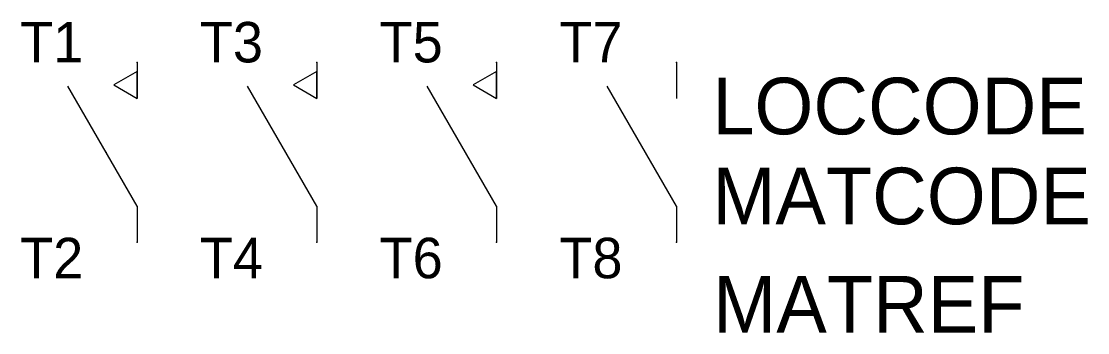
# Model space of a CAD drawing. Extents: x -6.4 to 52.9, y -10 to 7.3.
import ezdxf
from ezdxf.enums import TextEntityAlignment as Align

# ---------------------------------------------------------------- set-up
doc = ezdxf.new("R2010")
doc.units = 0
doc.layers.get('0').update_dxf_attribs({"linetype": 'CONTINUOUS'})
for name, color, linetype in [('A', 7, 'CONTINUOUS'), ('C', 6, 'CONTINUOUS'), ('T2', 7, 'CONTINUOUS')]:
    doc.layers.add(name, color=color, linetype=linetype)

msp = doc.modelspace()

# ---------------------------------------------------------------- linework, layer by layer
at = {"color": 0}
for p, q in [((0, 5), (0, 3)), ((10, 5), (10, 3)), ((20, 5), (20, 3)), ((30, 5), (30, 3)), ((0, -3), (-3.859, 3.683)), ((10, -3), (6.141, 3.683)), ((20, -3), (16.141, 3.683)), ((30, -3), (26.141, 3.683)), ((0, -3), (0, -5)), ((10, -3), (10, -5)), ((20, -3), (20, -5)), ((30, -3), (30, -5))]:
    msp.add_line(p, q, dxfattribs=at)
for points in [[(-1.299, 3.75), (0, 3), (0, 4.5)], [(8.701, 3.75), (10, 3), (10, 4.5)], [(18.701, 3.75), (20, 3), (20, 4.5)]]:
    msp.add_lwpolyline(points, close=True, dxfattribs=at)
at = {"layer": 'A', "color": 0, "linetype": 'CONTINUOUS'}
msp.add_point((-1.732, 0), dxfattribs=at)
at = {"layer": 'C', "color": 0, "linetype": 'CONTINUOUS'}
for p in [(0, 5), (0, -5)]:
    msp.add_point(p, dxfattribs=at)
at = {"layer": 'C', "color": 0}
for p in [(10, 5), (20, 5), (30, 5), (10, -5), (20, -5), (30, -5)]:
    msp.add_point(p, dxfattribs=at)

# ---------------------------------------------------------------- texts
at = {"color": 0, "linetype": 'CONTINUOUS'}
for tag, p in [('LOCCODE', (32, 1)), ('MATCODE', (32, -4)), ('MATREF', (32.049, -10.024))]:
    msp.add_attdef(tag, p, '', height=3.15, dxfattribs=at)
at = {"layer": 'T2', "color": 0, "linetype": 'CONTINUOUS'}
for tag, p in [('T1', (-3, 5)), ('T3', (7, 5)), ('T5', (17, 5)), ('T7', (27, 5)), ('T2', (-3, -7)), ('T6', (17, -7)), ('T8', (27, -7)), ('T4', (7, -7))]:
    msp.add_attdef(tag, text='', height=2.25, dxfattribs=at).set_placement(p, align=Align.RIGHT)

doc.saveas('drawing.dxf')
